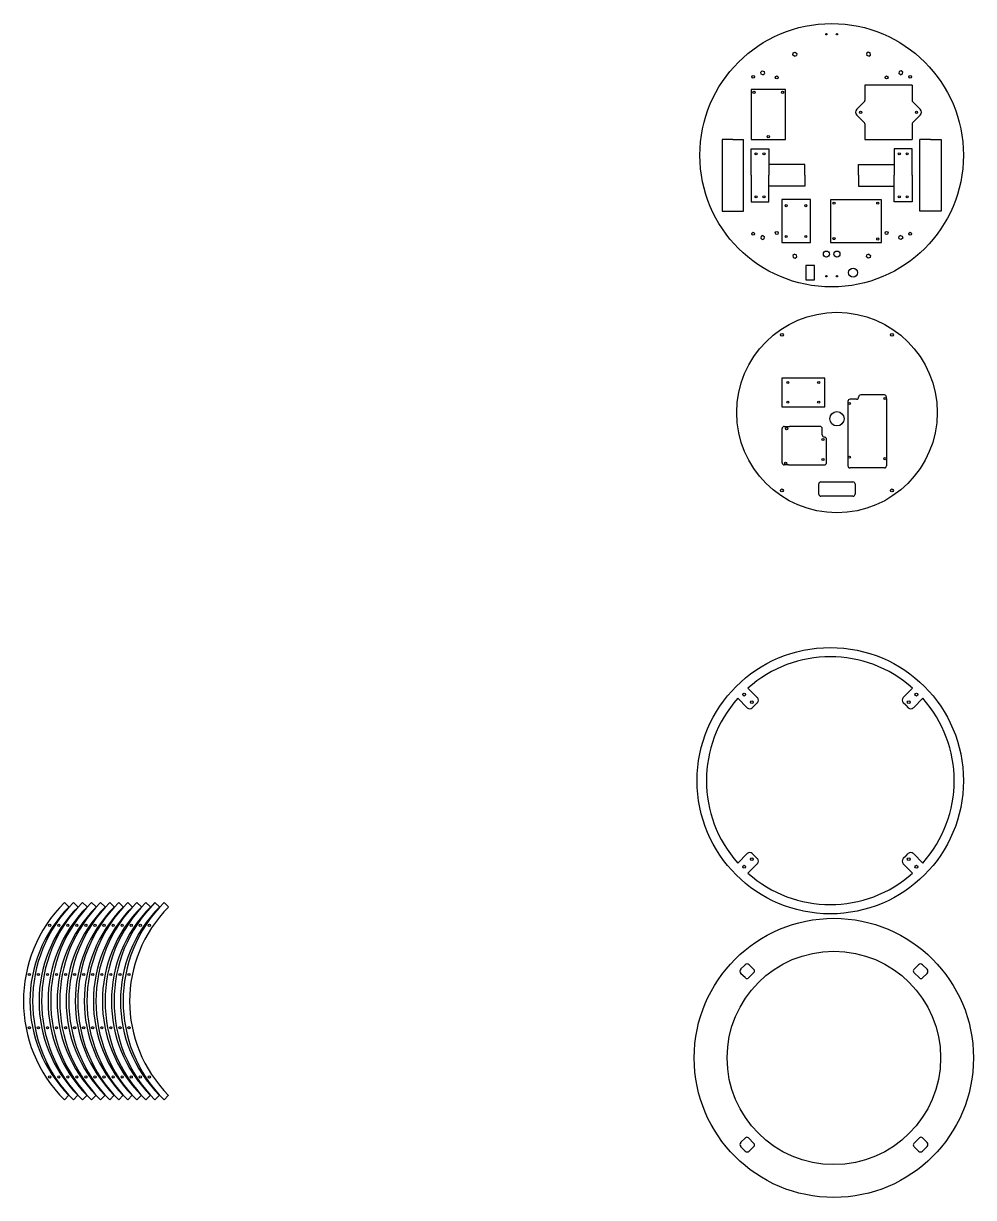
# Model space of a CAD drawing. Header units: millimetres. Extents: x -933 to 2412, y -3270 to 805.
# Drawn here: x -933 to 394, y -837 to 803 of the extents above; entities that cross this region are included whole.
import ezdxf

# ---------------------------------------------------------------- set-up
doc = ezdxf.new("R2010")
doc.units = ezdxf.units.MM
doc.layers.add('Capa1', color=7, linetype='Continuous')
doc.layers.add('Predeterminado', color=7, linetype='Continuous')

msp = doc.modelspace()

# ---------------------------------------------------------------- linework, layer by layer
at = {"layer": 'Capa1', "color": 7, "linetype": 'Continuous'}
for p, q in [((-869.5, -431.3), (-875.9, -425)), ((-856.9, -431.3), (-863.2, -425)), ((-844.2, -431.3), (-850.6, -425)), ((-831.6, -431.3), (-837.9, -425)), ((-818.9, -431.3), (-825.3, -425)), ((-806.3, -431.3), (-812.6, -425)), ((-793.6, -431.3), (-800, -425)), ((-781, -431.3), (-787.3, -425)), ((-768.3, -431.3), (-774.7, -425)), ((-755.7, -431.3), (-762, -425)), ((-743, -431.3), (-749.4, -425)), ((-730.4, -431.3), (-736.7, -425)), ((-869.5, -694.4), (-875.9, -700.7)), ((-856.9, -694.4), (-863.2, -700.7)), ((-844.2, -694.4), (-850.6, -700.7)), ((-831.6, -694.4), (-837.9, -700.7)), ((-818.9, -694.4), (-825.3, -700.7)), ((-806.3, -694.4), (-812.6, -700.7)), ((-793.6, -694.4), (-800, -700.7)), ((-781, -694.4), (-787.3, -700.7)), ((-768.3, -694.4), (-774.7, -700.7)), ((-755.7, -694.4), (-762, -700.7)), ((-743, -694.4), (-749.4, -700.7)), ((-730.4, -694.4), (-736.7, -700.7))]:
    msp.add_line(p, q, dxfattribs=at)
for centre in [(-896.4, -457), (-883.7, -457), (-871.1, -457), (-858.4, -457), (-845.8, -457), (-833.1, -457), (-820.5, -457), (-807.8, -457), (-795.2, -457), (-782.5, -457), (-769.9, -457), (-757.2, -457), (-924.8, -525.7), (-912.2, -525.7), (-899.5, -525.7), (-886.9, -525.7), (-874.2, -525.7), (-861.6, -525.7), (-848.9, -525.7), (-836.3, -525.7), (-823.6, -525.7), (-811, -525.7), (-798.3, -525.7), (-785.7, -525.7), (-924.8, -600), (-912.2, -600), (-899.5, -600), (-886.9, -600), (-874.2, -600), (-861.6, -600), (-848.9, -600), (-836.3, -600), (-823.6, -600), (-811, -600), (-798.3, -600), (-785.7, -600), (-896.4, -668.7), (-883.7, -668.7), (-871.1, -668.7), (-858.4, -668.7), (-845.8, -668.7), (-833.1, -668.7), (-820.5, -668.7), (-807.8, -668.7), (-795.2, -668.7), (-782.5, -668.7), (-769.9, -668.7), (-757.2, -668.7)]:
    msp.add_circle(centre, 1.5, dxfattribs=at)
at = {"layer": 'Predeterminado', "color": 7, "linetype": 'Continuous'}
for p, q in [((141.6, 758.7), (142.1, 761.6)), ((143.8, 756.9), (141.6, 758.7)), ((142.1, 761.6), (144.8, 762.5)), ((143.8, 756.9), (146.5, 757.8)), ((144.8, 762.5), (147, 760.7)), ((147, 760.7), (146.5, 757.8)), ((246.4, 762.5), (244.2, 760.7)), ((244.2, 760.7), (244.7, 757.8)), ((247.4, 756.9), (244.7, 757.8)), ((249.2, 761.6), (246.4, 762.5)), ((247.4, 756.9), (249.7, 758.7)), ((249.7, 758.7), (249.2, 761.6)), ((96.5, 734.6), (98.7, 736.5)), ((97, 731.8), (96.5, 734.6)), ((99.7, 730.8), (97, 731.8)), ((98.7, 736.5), (101.4, 735.5)), ((99.7, 730.8), (101.9, 732.7)), ((101.4, 735.5), (101.9, 732.7)), ((289.8, 735.5), (289.3, 732.7)), ((291.6, 730.8), (289.3, 732.7)), ((292.6, 736.5), (289.8, 735.5)), ((291.6, 730.8), (294.3, 731.8)), ((294.8, 734.6), (292.6, 736.5)), ((294.3, 731.8), (294.8, 734.6)), ((131.1, 710.7), (83.1, 710.7)), ((83.1, 710.7), (83.1, 640.7)), ((131.1, 640.7), (131.1, 710.7)), ((308.1, 716.7), (242.1, 716.7)), ((242.1, 716.7), (242.1, 695.1)), ((308.1, 716.7), (308.1, 695.1)), ((230.8, 683), (241.6, 693.7)), ((319.4, 683), (308.7, 693.7)), ((241.6, 663.8), (230.8, 674.5)), ((308.7, 663.8), (319.4, 674.5)), ((242.1, 662.4), (242.1, 640.7)), ((308.1, 662.4), (308.1, 640.7)), ((57.6, 640.7), (42.6, 640.7)), ((42.6, 640.7), (42.6, 540.7)), ((57.6, 640.7), (72.6, 640.7)), ((72.6, 540.7), (72.6, 640.7)), ((83.1, 640.7), (131.1, 640.7)), ((242.1, 640.7), (308.1, 640.7)), ((333.6, 640.7), (318.6, 640.7)), ((318.6, 540.7), (318.6, 640.7)), ((333.6, 640.7), (348.6, 640.7)), ((348.6, 640.7), (348.6, 540.7)), ((83.1, 590.7), (83.1, 627.7)), ((83.1, 627.7), (108.1, 627.7)), ((108.1, 627.7), (108.1, 590.7)), ((308.1, 627.7), (283.1, 627.7)), ((283.1, 627.7), (283.1, 590.7)), ((308.1, 590.7), (308.1, 627.7)), ((83.1, 590.7), (83.1, 553.7)), ((158.1, 605.7), (108.1, 605.7)), ((108.1, 553.7), (108.1, 590.7)), ((158.1, 590.7), (158.1, 605.7)), ((158.1, 590.7), (158.1, 575.7)), ((233.1, 590.7), (233.1, 605.7)), ((233.1, 605.7), (283.1, 605.7)), ((233.1, 590.7), (233.1, 575.7)), ((283.1, 553.7), (283.1, 590.7)), ((308.1, 590.7), (308.1, 553.7)), ((158.1, 575.7), (108.1, 575.7)), ((233.1, 575.7), (283.1, 575.7)), ((83.1, 553.7), (108.1, 553.7)), ((165.9, 556.7), (125.9, 556.7)), ((125.9, 556.7), (125.9, 496.7)), ((165.9, 496.7), (165.9, 556.7)), ((265.1, 556.6), (193.9, 556.6)), ((193.9, 556.6), (193.9, 496.9)), ((265.1, 496.9), (265.1, 556.6)), ((308.1, 553.7), (283.1, 553.7)), ((42.6, 540.7), (72.6, 540.7)), ((348.6, 540.7), (318.6, 540.7)), ((97, 505.7), (96.5, 502.9)), ((96.5, 502.9), (98.7, 501)), ((99.7, 506.7), (97, 505.7)), ((98.7, 501), (101.4, 502)), ((99.7, 506.7), (101.9, 504.8)), ((101.4, 502), (101.9, 504.8)), ((125.9, 496.7), (165.9, 496.7)), ((193.9, 496.9), (265.1, 496.9)), ((291.6, 506.7), (289.3, 504.8)), ((289.8, 502), (289.3, 504.8)), ((292.6, 501), (289.8, 502)), ((291.6, 506.7), (294.3, 505.7)), ((294.8, 502.9), (292.6, 501)), ((294.3, 505.7), (294.8, 502.9)), ((143.8, 480.6), (141.6, 478.8)), ((141.6, 478.8), (142.1, 475.9)), ((142.1, 475.9), (144.8, 475)), ((143.8, 480.6), (146.5, 479.6)), ((144.8, 475), (147, 476.8)), ((147, 476.8), (146.5, 479.6)), ((244.2, 476.8), (244.7, 479.6)), ((246.4, 475), (244.2, 476.8)), ((247.4, 480.6), (244.7, 479.6)), ((249.2, 475.9), (246.4, 475)), ((247.4, 480.6), (249.7, 478.8)), ((249.7, 478.8), (249.2, 475.9)), ((171.9, 464.6), (159.4, 464.6)), ((159.4, 464.6), (159.4, 444.9)), ((171.9, 444.9), (171.9, 464.6)), ((159.4, 444.9), (171.9, 444.9)), ((126, 307.4), (126, 267.4)), ((186, 307.4), (126, 307.4)), ((186, 267.4), (186, 307.4)), ((269.2, 283.9), (236.3, 283.9)), ((251.2, 283.9), (236.3, 283.9)), ((272.2, 278.9), (272.2, 280.9)), ((272.2, 278.9), (272.2, 184.9)), ((126, 267.4), (186, 267.4)), ((218.4, 274.9), (218.4, 184.9)), ((230.3, 277.9), (221.4, 277.9)), ((126.5, 189.1), (126.5, 236.9)), ((126.5, 189.1), (126.5, 236.9)), ((129.5, 239.9), (136.8, 239.9)), ((129.5, 239.9), (136.8, 239.9)), ((179.5, 239.9), (136.8, 239.9)), ((179.5, 239.9), (136.8, 239.9)), ((182.5, 228), (182.5, 236.9)), ((182.5, 228), (182.5, 236.9)), ((188.5, 189.1), (188.5, 222)), ((188.5, 207.1), (188.5, 222)), ((188.5, 189.1), (188.5, 222)), ((188.5, 207.1), (188.5, 222)), ((135.5, 186.1), (129.5, 186.1)), ((135.5, 186.1), (129.5, 186.1)), ((135.5, 186.1), (183.5, 186.1)), ((135.5, 186.1), (183.5, 186.1)), ((183.5, 186.1), (185.5, 186.1)), ((183.5, 186.1), (185.5, 186.1)), ((269.2, 181.9), (221.4, 181.9)), ((177.6, 145.5), (177.6, 159.5)), ((180.6, 162.5), (225.4, 162.5)), ((228.4, 159.5), (228.4, 145.5)), ((225.4, 142.5), (180.6, 142.5)), ((91.8, -138.9), (78.6, -125.7)), ((295.5, -138.9), (308.7, -125.7)), ((77.7, -153), (64.5, -139.8)), ((88.3, -149.5), (91.8, -146)), ((299.1, -149.5), (295.5, -146)), ((309.7, -153), (322.9, -139.8)), ((88.3, -149.5), (84.7, -153)), ((299.1, -149.5), (302.6, -153)), ((77.7, -356.7), (64.5, -369.9)), ((88.3, -360.3), (84.7, -356.7)), ((88.3, -360.3), (91.8, -363.8)), ((299.1, -360.3), (295.5, -363.8)), ((299.1, -360.3), (302.6, -356.7)), ((309.7, -356.7), (322.9, -369.9)), ((91.8, -370.9), (78.6, -384.1)), ((295.5, -370.9), (308.7, -384.1)), ((74.9, -511.9), (68.5, -518.3)), ((75.1, -530.5), (68.5, -524)), ((87.1, -522.7), (79.3, -530.5)), ((87.1, -518.5), (80.6, -511.9)), ((310.4, -518.5), (316.9, -511.9)), ((310.4, -522.7), (318.2, -530.5)), ((322.4, -530.5), (328.9, -524)), ((322.5, -511.9), (328.9, -518.3)), ((75.1, -753.8), (68.5, -760.3)), ((87.1, -761.6), (79.3, -753.8)), ((310.4, -761.6), (318.2, -753.8)), ((322.4, -753.8), (328.9, -760.3)), ((74.9, -772.3), (68.5, -765.9)), ((87.1, -765.8), (80.6, -772.3)), ((310.4, -765.8), (316.9, -772.3)), ((322.5, -772.3), (328.9, -765.9))]:
    msp.add_line(p, q, dxfattribs=at)
for centre, radius in [((195.6, 618.7), 184), ((188.3, 787.7), 1), ((203, 787.7), 1), ((86, 728.3), 2), ((118.9, 727.4), 2), ((272.4, 727.4), 2), ((305.2, 728.3), 2), ((87.1, 706.6), 1.5), ((127.1, 706.6), 1.5), ((236.1, 678.7), 1.5), ((314.1, 678.7), 1.5), ((107.1, 644.7), 1.5), ((90.1, 620.7), 1.5), ((101.1, 620.7), 1.5), ((290.1, 620.7), 1.5), ((301.1, 620.7), 1.5), ((90.1, 560.7), 1.5), ((101.1, 560.7), 1.5), ((290.1, 560.7), 1.5), ((301.1, 560.7), 1.5), ((132.1, 548.2), 1.5), ((159.6, 548.2), 1.5), ((199, 551.8), 1.5), ((260, 551.8), 1.5), ((86, 509.1), 2), ((118.9, 510.1), 2), ((272.4, 510.1), 2), ((305.2, 509.1), 2), ((132.1, 505.2), 1.5), ((159.6, 505.2), 1.5), ((199, 502.3), 1.5), ((260, 501.7), 1.5), ((188.3, 480.7), 4.25), ((203, 480.7), 4.25), ((225.6, 454.7), 6.25), ((188.3, 449.7), 1), ((203, 449.7), 1), ((203, 259.3), 140), ((126.2, 367.9), 2), ((279.8, 367.9), 2), ((134.5, 301.2), 1.5), ((177.5, 301.2), 1.5), ((270.2, 278.9), 1.5), ((134.5, 273.7), 1.5), ((177.5, 273.7), 1.5), ((220.4, 271.9), 1.5), ((203, 250.6), 10), ((132.7, 236.8), 1.5), ((183.5, 221.6), 1.5), ((183.5, 221.6), 1.5), ((220.4, 196.9), 1.5), ((131.4, 188.6), 1.5), ((131.4, 188.6), 1.5), ((183.5, 193.7), 1.5), ((183.5, 193.7), 1.5), ((270.2, 194.9), 1.5), ((126.2, 150.6), 2), ((279.8, 150.6), 2), ((193.7, -254.9), 186), ((73.5, -134.7), 2), ((84.1, -145.3), 2), ((303.3, -145.3), 2), ((313.9, -134.7), 2), ((73.5, -375.1), 2), ((84.1, -364.5), 2), ((303.3, -364.5), 2), ((313.9, -375.1), 2), ((198.7, -642.1), 195), ((198.7, -642.1), 149)]:
    msp.add_circle(centre, radius, dxfattribs=at)
for centre, radius, start, end in [((240.1, 695.1), 2, 315, 0), ((310.1, 695.1), 2, 180, 225), ((235.1, 678.7), 6, 135, 225), ((315.2, 678.7), 6, 315, 45), ((240.1, 662.4), 2, 0, 45), ((310.1, 662.4), 2, 135, 180), ((230.3, 280.9), 3, 270, 0), ((236.3, 280.9), 3, 90, 180), ((269.2, 280.9), 3, 0, 90), ((221.4, 274.9), 3, 90, 180), ((129.5, 236.9), 3, 90, 180), ((129.5, 236.9), 3, 90, 180), ((179.5, 236.9), 3, 0, 90), ((179.5, 236.9), 3, 0, 90), ((185.5, 228), 3, 180, 270), ((185.5, 228), 3, 180, 270), ((185.5, 222), 3, 0, 90), ((185.5, 222), 3, 0, 90), ((129.5, 189.1), 3, 180, 270), ((129.5, 189.1), 3, 180, 270), ((185.5, 189.1), 3, 270, 0), ((185.5, 189.1), 3, 270, 0), ((221.4, 184.9), 3, 180, 270), ((269.2, 184.9), 3, 270, 0), ((180.6, 159.5), 3, 90, 180), ((225.4, 159.5), 3, 0, 90), ((180.6, 145.5), 3, 180, 270), ((225.4, 145.5), 3, 270, 0), ((193.7, -254.9), 173, 48.3137, 131.6863), ((193.7, -254.9), 173, 138.3137, 221.6863), ((88.3, -142.4), 5, 315, 45), ((299.1, -142.4), 5, 135, 225), ((193.7, -254.9), 173, 318.3137, 41.6863), ((81.2, -149.5), 5, 225, 315), ((306.1, -149.5), 5, 225, 315), ((81.2, -360.3), 5, 45, 135), ((306.1, -360.3), 5, 45, 135), ((88.3, -367.3), 5, 315, 45), ((299.1, -367.3), 5, 135, 225), ((193.7, -254.9), 173, 228.3137, 311.6863), ((-738, -562.9), 195, 135, 225), ((-725.3, -562.9), 195, 135, 225), ((-712.7, -562.9), 195, 135, 225), ((-700, -562.9), 195, 135, 225), ((-687.4, -562.9), 195, 135, 225), ((-674.7, -562.9), 195, 135, 225), ((-662.1, -562.9), 195, 135, 225), ((-649.4, -562.9), 195, 135, 225), ((-636.8, -562.9), 195, 135, 225), ((-624.1, -562.9), 195, 135, 225), ((-611.5, -562.9), 195, 135, 225), ((-598.8, -562.9), 195, 135, 225), ((-738, -562.9), 186, 135, 225), ((-725.3, -562.9), 186, 135, 225), ((-712.7, -562.9), 186, 135, 225), ((-700, -562.9), 186, 135, 225), ((-687.4, -562.9), 186, 135, 225), ((-674.7, -562.9), 186, 135, 225), ((-662.1, -562.9), 186, 135, 225), ((-649.4, -562.9), 186, 135, 225), ((-636.8, -562.9), 186, 135, 225), ((-624.1, -562.9), 186, 135, 225), ((-611.5, -562.9), 186, 135, 225), ((-598.8, -562.9), 186, 135, 225), ((71.4, -521.2), 4, 135, 225), ((77.7, -514.8), 4, 45, 135), ((85, -520.6), 3, 315, 45), ((312.5, -520.6), 3, 135, 225), ((319.7, -514.8), 4, 45, 135), ((326.1, -521.2), 4, 315, 45), ((77.2, -528.4), 3, 225, 315), ((320.3, -528.4), 3, 225, 315), ((77.2, -755.9), 3, 45, 135), ((320.3, -755.9), 3, 45, 135), ((71.4, -763.1), 4, 135, 225), ((85, -763.7), 3, 315, 45), ((312.5, -763.7), 3, 135, 225), ((326.1, -763.1), 4, 315, 45), ((77.7, -769.5), 4, 225, 315), ((319.7, -769.5), 4, 225, 315)]:
    msp.add_arc(centre, radius, start, end, dxfattribs=at)

doc.saveas('drawing.dxf')
